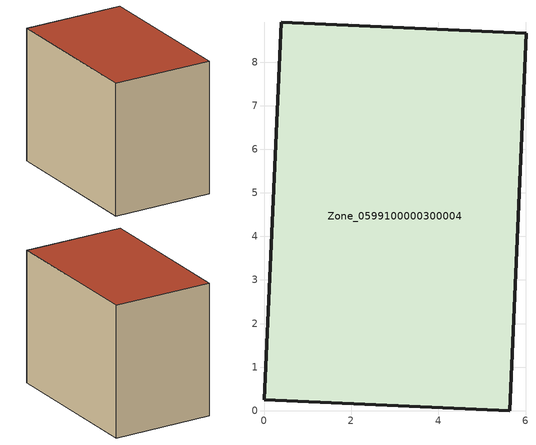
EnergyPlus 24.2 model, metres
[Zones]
Zone_0599100000300004
 floor ground (C_G): 0,0.25 0.39,8.91 6.01,8.66 5.64,0 z1.15
 wall outside (C_F): 0.39,8.91 0,0.25 5.64,0 6.01,8.66 0.39,8.91 z1.15:8.55
 roof outside (C_R): 5.64,0 6.01,8.66 0.39,8.91 0,0.25 z8.55
[BUILDING]
Pand.0599100000300004: North Axis=0; Terrain=City; Loads Convergence Tolerance Value=0.04; Temperature Convergence Tolerance Value=0.4; Solar Distribution=FullExterior; Maximum Number of Warmup Days=25; Minimum Number of Warmup Days=1
[Site:Location]
Rotterdam.The.Hague.AP_ZH_NLD Design_Conditions: Latitude=51.96; Longitude=4.45; Time Zone=1; Elevation=-4.5
[SITE:GROUNDTEMPERATURE:BUILDINGSURFACE]
18, 18, 18, 18, 18, 18, 18, 18, 18, 18, 18, 18
[MATERIAL] Thermal Absorptance=0.9; Solar Absorptance=0.7; Visible Absorptance=0.7
Name | Roughness | Thickness | Conductivity | Density | Specific Heat
G.TC.1992-2005 | MediumSmooth | 0.15 | 0.06 | 540 | 1210
F.TC.1992-2005 | Rough | 0.3 | 0.12 | 1920 | 840
R.TC.1992-2005 | MediumRough | 0.2 | 0.08 | 1500 | 1000
[CONSTRUCTION]
C_G: G.TC.1992-2005
C_F: F.TC.1992-2005
C_R: R.TC.1992-2005
[ZONE]
Zone_0599100000300004: Type=1; Multiplier=1; Ceiling Height=Autocalculate; Volume=Autocalculate; Floor Area=autocalculate; Part of Total Floor Area=Yes
[ZONEINFILTRATION:DESIGNFLOWRATE]
Infil_Zone_0599100000300004: Zone or ZoneList or Space or SpaceList=Zone_0599100000300004; Schedule=AlwaysOn; Design Flow Rate Calculation Method=Flow/Area; Flow Rate per Floor Area=0.0015; Constant Term Coefficient=1; Temperature Term Coefficient=0; Velocity Term Coefficient=0; Velocity Squared Term Coefficient=0
[HVACTEMPLATE:ZONE:IDEALLOADSAIRSYSTEM]
Zone_0599100000300004: Maximum Heating Supply Air Temperature=50; Minimum Cooling Supply Air Temperature=13; Maximum Heating Supply Air Humidity Ratio=0.0156; Minimum Cooling Supply Air Humidity Ratio=0.0077; Heating Limit=NoLimit; Cooling Limit=NoLimit; Dehumidification Control Type=ConstantSensibleHeatRatio; Cooling Sensible Heat Ratio=0.7; Dehumidification Setpoint=60; Humidification Control Type=None; Humidification Setpoint=30; Outdoor Air Method=None; Outdoor Air Flow Rate per Person=0.00944; Outdoor Air Flow Rate per Zone Floor Area=0; Outdoor Air Flow Rate per Zone=0; Demand Controlled Ventilation Type=None; Outdoor Air Economizer Type=NoEconomizer; Heat Recovery Type=None; Sensible Heat Recovery Effectiveness=0.7; Latent Heat Recovery Effectiveness=0.65
[ZONECONTROL:THERMOSTAT]
ThermostatControl_Zone_0599100000300004: Zone or ZoneList=Zone_0599100000300004; Control Type Schedule=DualSetpointControlType; Control 1=Thermostat_Zone_0599100000300004; Temperature Difference Between Cutout And Setpoint=0
[THERMOSTATSETPOINT:DUALSETPOINT]
Thermostat_Zone_0599100000300004: Heating Setpoint Temperature Schedule=HeatingSetpoint_Zone_0599100000300004; Cooling Setpoint Temperature Schedule=CoolingSetpoint_Zone_0599100000300004
[SCHEDULE:COMPACT]
HeatingSetpoint_Zone_0599100000300004: Through: 12/31, For: AllDays, Until: 24:00, 21
CoolingSetpoint_Zone_0599100000300004: Through: 12/31, For: AllDays, Until: 24:00, 24
DualSetpointControlType: Through: 12/31, For: AllDays, Until: 24:00, 4
AlwaysOn: Through: 12/31, For: AllDays, Until: 24:00, 1
